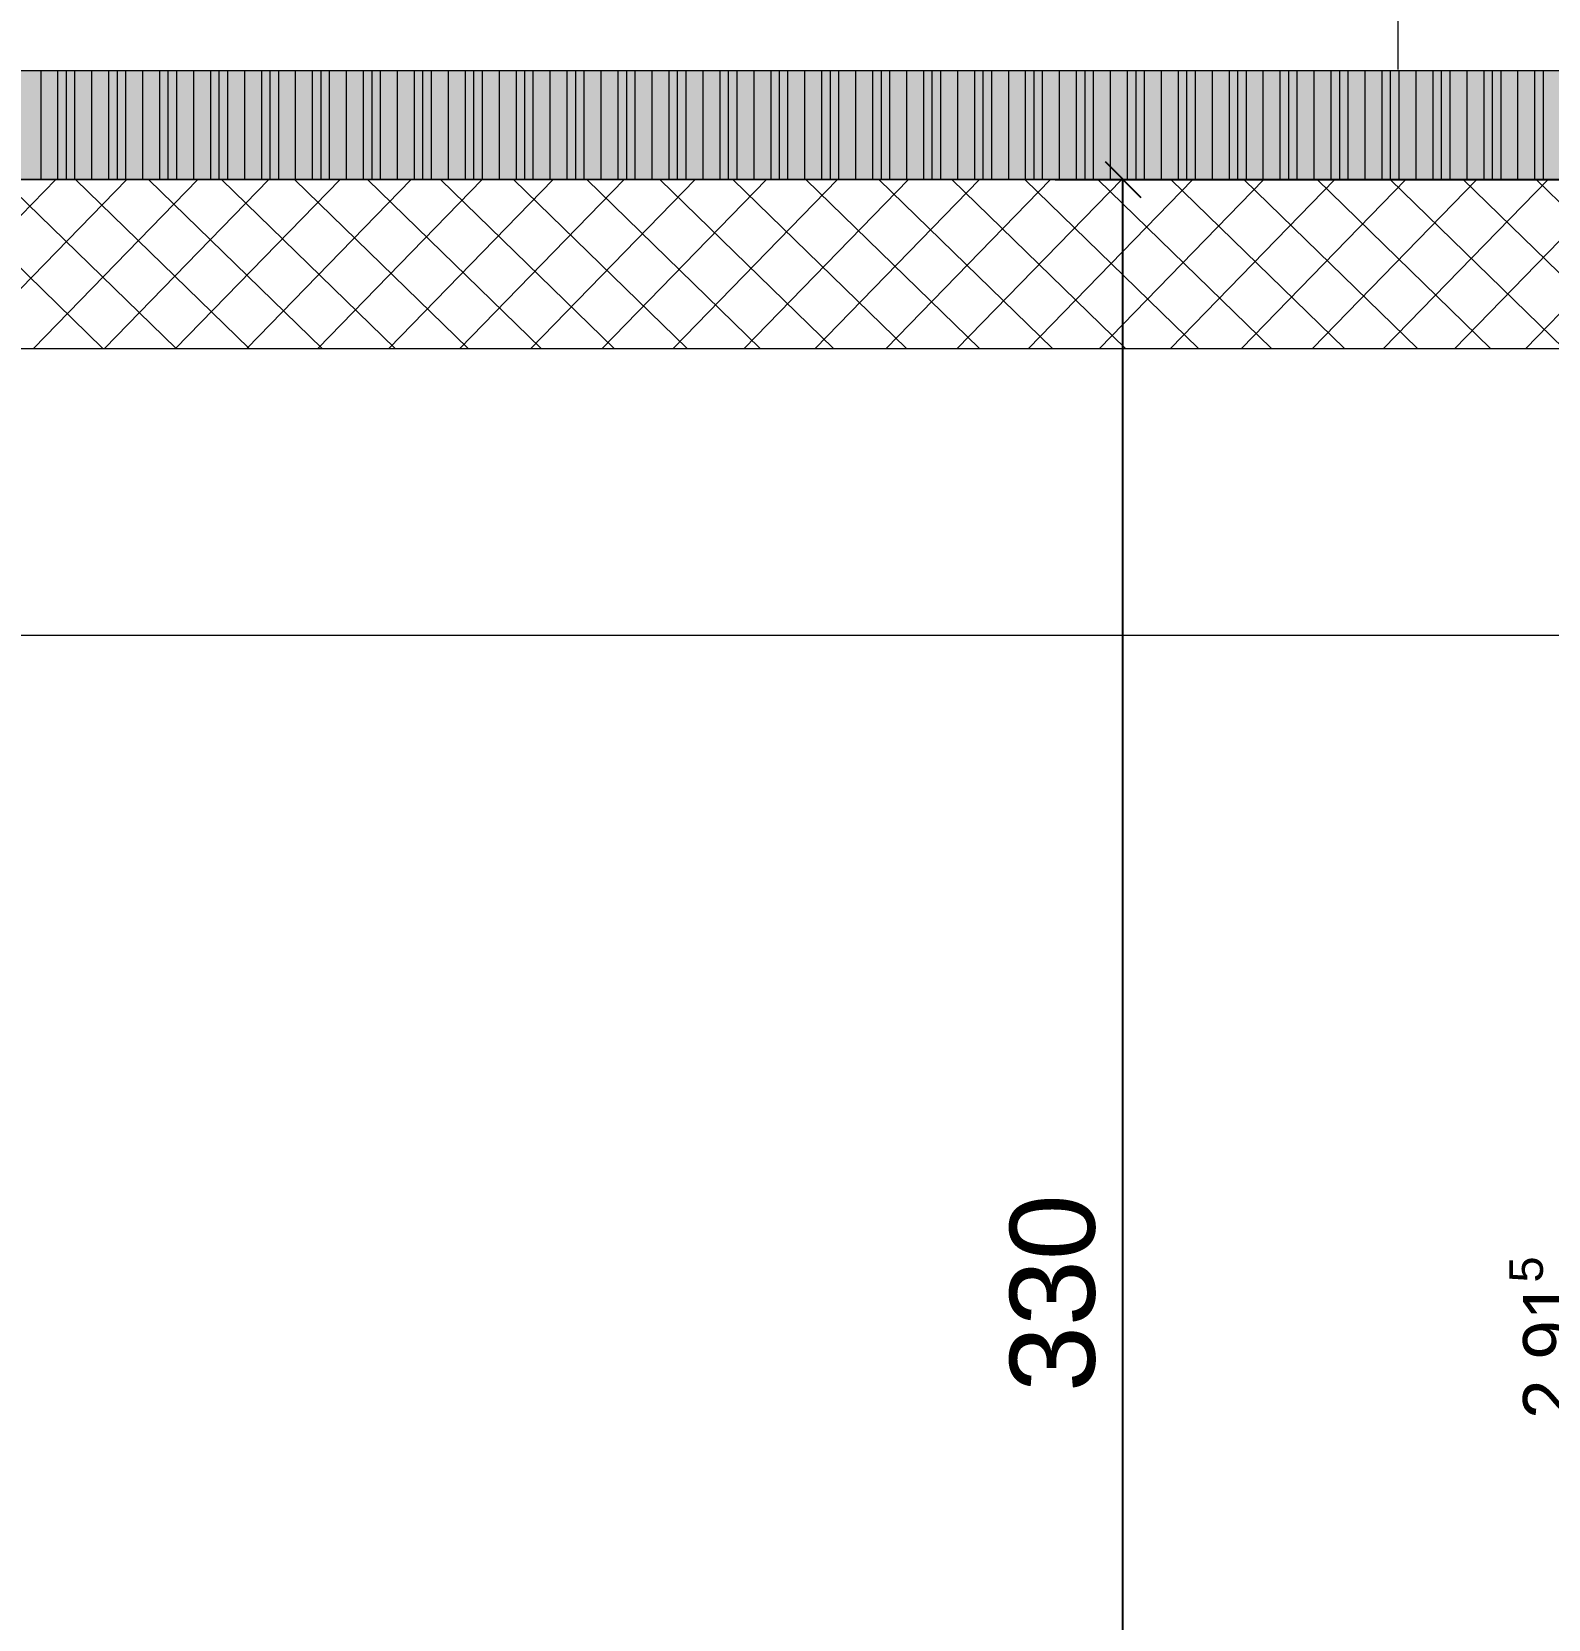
# Model space of a CAD drawing. Extents: x 0 to 1189, y 0 to 841.
# Drawn here: x 116.57 to 161.24, y 691.02 to 737.77 of the extents above; entities that cross this region are included whole.
import ezdxf
from ezdxf.lldxf.tags import DXFTag

# ---------------------------------------------------------------- set-up
doc = ezdxf.new("R2010")
doc.units = 0
doc.layers.get('0').update_dxf_attribs({"lineweight": 35})
for name, color, linetype, lineweight in [('152.0 Kanalisation', 7, 'Continuous', 25), ('211.5 Stahlbeton Kontur', 7, 'Continuous', 25), ('211.5 Stahlbeton Schraffur', 7, 'Continuous', 25), ('225.2 Dämmung Aussen', 7, 'Continuous', 25), ('Bemassung', 7, 'Continuous', 25)]:
    doc.layers.add(name, color=color, linetype=linetype, lineweight=lineweight)
doc.layers.add('L_Mass', color=5, linetype='Continuous', lineweight=25, true_color=0x0000ff)
doc.styles.get("Standard").update_dxf_attribs({"font": 'arial.ttf'})
tags = doc.linetypes.add('Wipeout_Contour', pattern=[1, 0, -1]).pattern_tags.tags
tags[6:7] = [DXFTag(74, 4), DXFTag(75, 0), DXFTag(340, '0'), DXFTag(46, 1.0), DXFTag(50, 0.0), DXFTag(44, 0.0), DXFTag(45, 0.0)]
tags[4:5] = [DXFTag(74, 4), DXFTag(75, 0), DXFTag(340, '0'), DXFTag(46, 1.0), DXFTag(50, 0.0), DXFTag(44, 0.0), DXFTag(45, 0.0)]

# ---------------------------------------------------------------- blocks, each defined once
blk = doc.blocks.new('Referenz-A0SO6TOG06', base_point=(4.401, 96.704))
at = {"layer": '152.0 Kanalisation', "color": 0, "lineweight": 13}
blk.add_line((156.815, 736.66), (156.815, 738.903), dxfattribs=at)
at = {"layer": '211.5 Stahlbeton Kontur', "color": 0, "lineweight": 18}
for p, q in [((865.845, 733.42), (54.045, 733.42)), ((54.045, 728.445), (865.845, 728.445))]:
    blk.add_line(p, q, dxfattribs=at)
at = {"layer": '211.5 Stahlbeton Schraffur', "color": 0, "lineweight": 13}
for p, q in [((112.44, 728.445), (117.28, 733.42)), ((118.671, 728.445), (113.557, 733.42)), ((114.533, 728.445), (119.373, 733.42)), ((120.822, 728.445), (115.708, 733.42)), ((116.625, 728.445), (121.466, 733.42)), ((122.973, 728.445), (117.859, 733.42)), ((118.718, 728.445), (123.559, 733.42)), ((125.124, 728.445), (120.01, 733.42)), ((120.811, 728.445), (125.652, 733.42)), ((127.275, 728.445), (122.161, 733.42)), ((122.904, 728.445), (127.744, 733.42)), ((129.426, 728.445), (124.312, 733.42)), ((124.997, 728.445), (129.837, 733.42)), ((131.577, 728.445), (126.463, 733.42)), ((127.09, 728.445), (131.93, 733.42)), ((133.728, 728.445), (128.614, 733.42)), ((129.182, 728.445), (134.023, 733.42)), ((135.879, 728.445), (130.765, 733.42)), ((131.275, 728.445), (136.116, 733.42)), ((138.03, 728.445), (132.916, 733.42)), ((133.368, 728.445), (138.209, 733.42)), ((140.181, 728.445), (135.067, 733.42)), ((135.461, 728.445), (140.301, 733.42)), ((142.332, 728.445), (137.218, 733.42)), ((137.554, 728.445), (142.394, 733.42)), ((144.483, 728.445), (139.369, 733.42)), ((139.647, 728.445), (144.487, 733.42)), ((146.634, 728.445), (141.52, 733.42)), ((141.739, 728.445), (146.58, 733.42)), ((148.785, 728.445), (143.671, 733.42)), ((143.832, 728.445), (148.673, 733.42)), ((150.936, 728.445), (145.822, 733.42)), ((145.925, 728.445), (150.766, 733.42)), ((153.087, 728.445), (147.973, 733.42)), ((148.018, 728.445), (152.858, 733.42)), ((150.111, 728.445), (154.951, 733.42)), ((155.238, 728.445), (150.124, 733.42)), ((152.203, 728.445), (157.044, 733.42)), ((157.389, 728.445), (152.275, 733.42)), ((154.296, 728.445), (159.137, 733.42)), ((159.54, 728.445), (154.426, 733.42)), ((156.389, 728.445), (161.23, 733.42)), ((161.691, 728.445), (156.577, 733.42)), ((158.482, 728.445), (163.323, 733.42)), ((163.842, 728.445), (158.728, 733.42)), ((160.575, 728.445), (165.415, 733.42)), ((165.993, 728.445), (160.879, 733.42))]:
    blk.add_line(p, q, dxfattribs=at)
at = {"layer": '225.2 Dämmung Aussen', "color": 0, "linetype": 'Wipeout_Contour', "lineweight": 0, "ltscale": 37.755617}
for p, q in [((865.845, 736.62), (45.845, 736.62)), ((865.845, 736.62), (45.845, 736.62)), ((49.036, 733.42), (865.845, 733.42)), ((49.036, 733.42), (865.845, 733.42))]:
    blk.add_line(p, q, dxfattribs=at)
at = {"layer": '225.2 Dämmung Aussen', "color": 0, "lineweight": 13}
for p, q in [((865.845, 736.62), (45.845, 736.62)), ((116.845, 733.42), (116.845, 736.62)), ((116.845, 733.42), (116.845, 736.62)), ((117.345, 733.42), (117.345, 736.62)), ((117.595, 733.42), (117.595, 736.62)), ((117.845, 733.42), (117.845, 736.62)), ((118.345, 733.42), (118.345, 736.62)), ((118.345, 733.42), (118.345, 736.62)), ((118.845, 733.42), (118.845, 736.62)), ((119.095, 733.42), (119.095, 736.62)), ((119.345, 733.42), (119.345, 736.62)), ((119.845, 733.42), (119.845, 736.62)), ((119.845, 733.42), (119.845, 736.62)), ((120.345, 733.42), (120.345, 736.62)), ((120.595, 733.42), (120.595, 736.62)), ((120.845, 733.42), (120.845, 736.62)), ((121.345, 733.42), (121.345, 736.62)), ((121.345, 733.42), (121.345, 736.62)), ((121.845, 733.42), (121.845, 736.62)), ((122.095, 733.42), (122.095, 736.62)), ((122.345, 733.42), (122.345, 736.62)), ((122.845, 733.42), (122.845, 736.62)), ((122.845, 733.42), (122.845, 736.62)), ((123.345, 733.42), (123.345, 736.62)), ((123.595, 733.42), (123.595, 736.62)), ((123.845, 733.42), (123.845, 736.62)), ((124.345, 733.42), (124.345, 736.62)), ((124.345, 733.42), (124.345, 736.62)), ((124.845, 733.42), (124.845, 736.62)), ((125.095, 733.42), (125.095, 736.62)), ((125.345, 733.42), (125.345, 736.62)), ((125.845, 733.42), (125.845, 736.62)), ((125.845, 733.42), (125.845, 736.62)), ((126.345, 733.42), (126.345, 736.62)), ((126.595, 733.42), (126.595, 736.62)), ((126.845, 733.42), (126.845, 736.62)), ((127.345, 733.42), (127.345, 736.62)), ((127.345, 733.42), (127.345, 736.62)), ((127.845, 733.42), (127.845, 736.62)), ((128.095, 733.42), (128.095, 736.62)), ((128.345, 733.42), (128.345, 736.62)), ((128.845, 733.42), (128.845, 736.62)), ((128.845, 733.42), (128.845, 736.62)), ((129.345, 733.42), (129.345, 736.62)), ((129.595, 733.42), (129.595, 736.62)), ((129.845, 733.42), (129.845, 736.62)), ((130.345, 733.42), (130.345, 736.62)), ((130.345, 733.42), (130.345, 736.62)), ((130.845, 733.42), (130.845, 736.62)), ((131.095, 733.42), (131.095, 736.62)), ((131.345, 733.42), (131.345, 736.62)), ((131.845, 733.42), (131.845, 736.62)), ((131.845, 733.42), (131.845, 736.62)), ((132.345, 733.42), (132.345, 736.62)), ((132.595, 733.42), (132.595, 736.62)), ((132.845, 733.42), (132.845, 736.62)), ((133.345, 733.42), (133.345, 736.62)), ((133.345, 733.42), (133.345, 736.62)), ((133.845, 733.42), (133.845, 736.62)), ((134.095, 733.42), (134.095, 736.62)), ((134.345, 733.42), (134.345, 736.62)), ((134.845, 733.42), (134.845, 736.62)), ((134.845, 733.42), (134.845, 736.62)), ((135.345, 733.42), (135.345, 736.62)), ((135.595, 733.42), (135.595, 736.62)), ((135.845, 733.42), (135.845, 736.62)), ((136.345, 733.42), (136.345, 736.62)), ((136.345, 733.42), (136.345, 736.62)), ((136.845, 733.42), (136.845, 736.62)), ((137.095, 733.42), (137.095, 736.62)), ((137.345, 733.42), (137.345, 736.62)), ((137.845, 733.42), (137.845, 736.62)), ((137.845, 733.42), (137.845, 736.62)), ((138.345, 733.42), (138.345, 736.62)), ((138.595, 733.42), (138.595, 736.62)), ((138.845, 733.42), (138.845, 736.62)), ((139.345, 733.42), (139.345, 736.62)), ((139.345, 733.42), (139.345, 736.62)), ((139.845, 733.42), (139.845, 736.62)), ((140.095, 733.42), (140.095, 736.62)), ((140.345, 733.42), (140.345, 736.62)), ((140.845, 733.42), (140.845, 736.62)), ((140.845, 733.42), (140.845, 736.62)), ((141.345, 733.42), (141.345, 736.62)), ((141.595, 733.42), (141.595, 736.62)), ((141.845, 733.42), (141.845, 736.62)), ((142.345, 733.42), (142.345, 736.62)), ((142.345, 733.42), (142.345, 736.62)), ((142.845, 733.42), (142.845, 736.62)), ((143.095, 733.42), (143.095, 736.62)), ((143.345, 733.42), (143.345, 736.62)), ((143.845, 733.42), (143.845, 736.62)), ((143.845, 733.42), (143.845, 736.62)), ((144.345, 733.42), (144.345, 736.62)), ((144.595, 733.42), (144.595, 736.62)), ((144.845, 733.42), (144.845, 736.62)), ((145.345, 733.42), (145.345, 736.62)), ((145.345, 733.42), (145.345, 736.62)), ((145.845, 733.42), (145.845, 736.62)), ((146.095, 733.42), (146.095, 736.62)), ((146.345, 733.42), (146.345, 736.62)), ((146.845, 733.42), (146.845, 736.62)), ((146.845, 733.42), (146.845, 736.62)), ((147.345, 733.42), (147.345, 736.62)), ((147.595, 733.42), (147.595, 736.62)), ((147.845, 733.42), (147.845, 736.62)), ((148.345, 733.42), (148.345, 736.62)), ((148.345, 733.42), (148.345, 736.62)), ((148.845, 733.42), (148.845, 736.62)), ((149.095, 733.42), (149.095, 736.62)), ((149.345, 733.42), (149.345, 736.62)), ((149.845, 733.42), (149.845, 736.62)), ((149.845, 733.42), (149.845, 736.62)), ((150.345, 733.42), (150.345, 736.62)), ((150.595, 733.42), (150.595, 736.62)), ((150.845, 733.42), (150.845, 736.62)), ((151.345, 733.42), (151.345, 736.62)), ((151.345, 733.42), (151.345, 736.62)), ((151.845, 733.42), (151.845, 736.62)), ((152.095, 733.42), (152.095, 736.62)), ((152.345, 733.42), (152.345, 736.62)), ((152.845, 733.42), (152.845, 736.62)), ((152.845, 733.42), (152.845, 736.62)), ((153.345, 733.42), (153.345, 736.62)), ((153.595, 733.42), (153.595, 736.62)), ((153.845, 733.42), (153.845, 736.62)), ((154.345, 733.42), (154.345, 736.62)), ((154.345, 733.42), (154.345, 736.62)), ((154.845, 733.42), (154.845, 736.62)), ((155.095, 733.42), (155.095, 736.62)), ((155.345, 733.42), (155.345, 736.62)), ((155.845, 733.42), (155.845, 736.62)), ((155.845, 733.42), (155.845, 736.62)), ((156.345, 733.42), (156.345, 736.62)), ((156.595, 733.42), (156.595, 736.62)), ((156.845, 733.42), (156.845, 736.62)), ((157.345, 733.42), (157.345, 736.62)), ((157.345, 733.42), (157.345, 736.62)), ((157.845, 733.42), (157.845, 736.62)), ((158.095, 733.42), (158.095, 736.62)), ((158.345, 733.42), (158.345, 736.62)), ((158.845, 733.42), (158.845, 736.62)), ((158.845, 733.42), (158.845, 736.62)), ((159.345, 733.42), (159.345, 736.62)), ((159.595, 733.42), (159.595, 736.62)), ((159.845, 733.42), (159.845, 736.62)), ((160.345, 733.42), (160.345, 736.62)), ((160.345, 733.42), (160.345, 736.62)), ((160.845, 733.42), (160.845, 736.62)), ((161.095, 733.42), (161.095, 736.62)), ((45.845, 733.42), (865.845, 733.42))]:
    blk.add_line(p, q, dxfattribs=at)
at = {"layer": '225.2 Dämmung Aussen', "color": 7, "linetype": 'Wipeout_Contour', "lineweight": 0, "ltscale": 37.755617, "true_color": 0xffffff}
for points in [[(45.845, 733.42), (865.845, 733.42), (45.845, 736.62)], [(865.845, 733.42), (45.845, 736.62), (865.845, 736.62)], [(45.845, 733.42), (865.845, 733.42), (45.845, 736.62)], [(865.845, 733.42), (45.845, 736.62), (865.845, 736.62)]]:
    blk.add_solid(points, dxfattribs=at)
at = {"layer": 'Bemassung', "color": 0, "lineweight": 13}
blk.add_line((54.045, 720.001), (165.745, 720.001), dxfattribs=at)
at = {"layer": 'Bemassung', "color": 0, "linetype": 'Continuous', "lineweight": 13, "ltscale": 0.13, "attachment_point": 1, "rotation": 90}
for s, insert, char_height in [('{\\fArial;5}', (160.089, 700.932), 0.99), ('{\\fArial;2.91}', (160.494, 696.912), 1.5)]:
    blk.add_mtext(s, dxfattribs=dict(at, insert=insert, char_height=char_height))
blk = doc.blocks.new('Maß-A0SO6TV006', base_point=(141.629, 455.611))
at = {"color": 0, "linetype": 'ByBlock', "lineweight": -2, "ltscale": 0.25}
for p, q in [((148.182, 733.95), (149.242, 732.89)), ((146.712, 733.42), (184.605, 733.42)), ((148.712, 456.141), (148.712, 733.42))]:
    blk.add_line(p, q, dxfattribs=at)
at = {"color": 0, "linetype": 'ByBlock', "lineweight": -2, "ltscale": 0.25, "insert": (145.379, 697.706), "char_height": 2.5, "attachment_point": 1, "rotation": 90}
blk.add_mtext('{\\fArial;330}', dxfattribs=at)

msp = doc.modelspace()

# ---------------------------------------------------------------- block references
at = {"color": 8, "lineweight": 25, "ltscale": 0.25, "true_color": 0x808080}
msp.add_blockref('Referenz-A0SO6TOG06', (4.401, 96.704), dxfattribs=at)
at = {"layer": 'L_Mass', "ltscale": 0.25}
msp.add_blockref('Maß-A0SO6TV006', (141.629, 455.611), dxfattribs=at)

doc.saveas('drawing.dxf')
